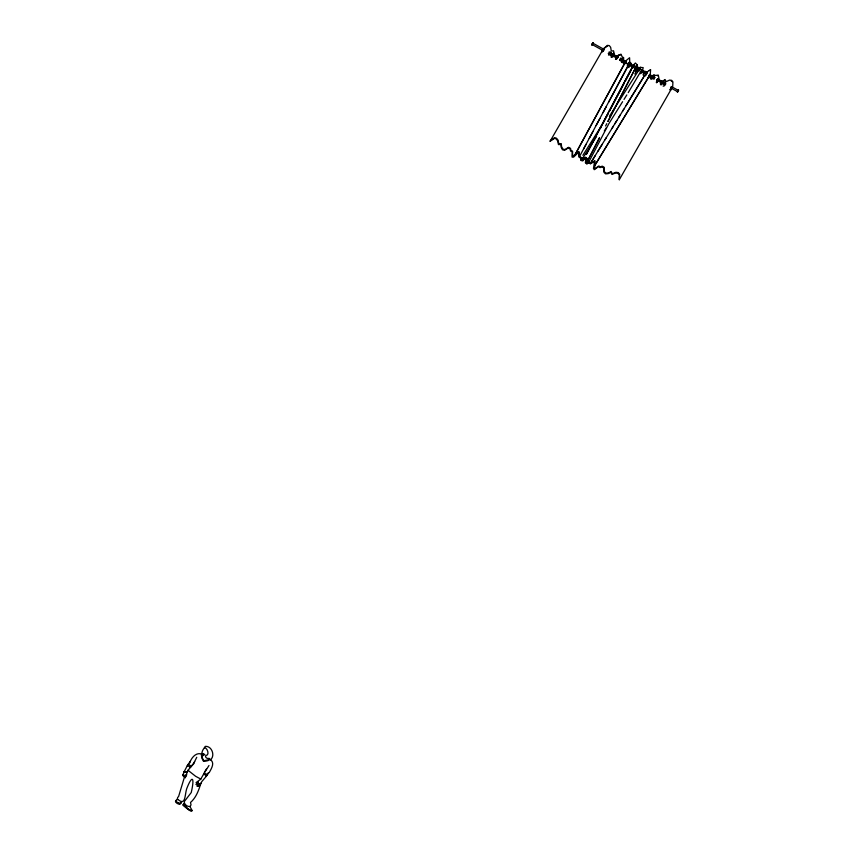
<?xml version="1.0" encoding="UTF-8"?>
<svg xmlns="http://www.w3.org/2000/svg" width="854" height="854" viewBox="0 0 854 854"><rect width="100%" height="100%" fill="white"/><g stroke="black" fill="none" stroke-linecap="round" stroke-linejoin="round"><path stroke-width="1.28" d="M613.802 55.756L613.823 54.656M618.072 56.791L617.549 56.759M204.843 754.53L201.864 753.121C202.366 750.687 202.814 749.908 204.426 747.752L205.195 746.364C212.176 745.713 215.4 756.377 210.308 759.857M184.09 775.069L185.126 777.674M203.615 755.609L203.604 754.253M608.496 55.094L609.115 53.258M665.063 81.867L664.732 80.308L662.384 81.77M183.397 774.461L183.236 776.062L184.688 777.215M209.369 758.608L208.376 759.879L203.7 760.711L202.302 757.786L201.982 754.733M631.213 65.587L631.426 63.431L629.718 62.491L629.611 57.709L623.399 62.79L623.698 57.656L622.182 56.834L620.997 54.176L615.478 56.471M611.485 55.158L611.25 57.229L612.606 55.03M181.817 801.725L181.197 802.386C180.568 806.87 171.505 801.223 177.856 799.419C185.841 806.24 184.645 794.946 186.738 788.626C192.171 774.567 194.893 776.82 191.232 792.565L185.425 800.123C181.229 803.283 190.164 809.528 191.018 804.767L190.485 802.493C196.142 797.647 198.833 790.11 200.903 783.161M629.494 62.555L629.601 61.723M640.447 72.035L628.234 92.659M198.801 785.819L199.932 785.264L201.811 781.591L207.255 775.176L206.839 774.183L204.063 773.318L200.69 779.254L196.068 782.584L196.687 783.054L198.363 782.018L195.94 784.484L199.11 783.502M633.625 65.128L631.597 68.459L633.647 65.043M672.023 87.599C671.778 83.98 668.96 93.791 671.596 88.485M613.3 54.368L613.503 53.119M186.738 772.155L183.941 771.738L186.834 772.486L189.983 767.671M183.076 774.322L183.258 775.795M588.491 162.602L587.541 159.132L585.545 157.211L582.204 160.413L581.104 159.666L581.254 157.467L579.354 156.421L579.023 151.521L572.5 156.431L572.607 151.19L570.92 150.283L570.536 148.35L568.593 147.294L564.91 149.578L562.85 149.044L561.548 146.589L561.291 143.685L558.847 143.867L557.982 139.96L556.434 138.156L554.331 137.825L550.51 140.494L550.125 141.23L554.844 138.241L556.05 138.892L557.598 140.696L558.463 144.604L560.907 144.422L561.163 147.326L562.466 149.781L564.537 150.315L568.22 148.03L570.162 149.087L570.536 151.019L572.223 151.927L572.116 157.168L573.578 157.136L578.638 152.258L578.969 157.157L580.869 158.203L580.731 160.403L582.695 160.936L585.353 158.236L588.491 162.602L608.261 124.823M622.662 62.769L623.377 58.905L622.822 58.168M658.018 79.401L658.028 78.803M637.906 68.149L637.169 64.787L635.397 62.993L632.195 66.27M647.14 72.889L628.597 62.918M622.673 60.132L621.018 58.072L620.41 58.456M671.554 87.343L670.038 89.98L671.468 86.574M184.432 777.151L178.582 796.547L177.717 797.369L177.205 799.291L177.856 799.419M611.25 53.023C610.108 50.386 608.016 56.62 610.375 54.549C611.71 51.859 611.859 53.471 610.375 55.136M189.737 762.932C191.477 757.156 197.37 750.538 203.743 755.267M619.609 60.228L619.951 59.246M659.491 81.077L658.263 75.056L655.466 75.515L653.961 74.672L650.011 77.778L650.631 69.612L646.734 72.184L645.026 71.234L643.414 72.622L642.325 72.152L643.169 67.583L638.333 67.541M612.777 54.581L612.788 53.524L611.816 54.197M179.98 803.465L181.197 802.386M622.929 60.186C623.783 58.2 619.534 57.912 620.282 60.613C622.459 60.41 620.666 64.744 622.534 61.093M204.063 773.318L208.974 765.504M630.679 64.744C626.249 72.921 628.149 59.993 629.056 63.57M201.373 754.541L201.747 757.829L203.444 761.256A15.447 12.137 31.1 0 0 208.696 760.359L209.806 759.366L209.155 758.331C206.988 759.644 203.113 755.598 207.405 754.84C209.123 752.972 206.711 747.357 204.426 747.752M194.637 761.576L193.591 763.946L190.026 767.799L189.15 766.348L187.218 765.814L184.261 771.525M628.854 63.452L627.327 66.1L627.957 63.666M591.811 44.91L593.039 42.7L591.822 44.899M658.071 79.892C658.861 75.814 654.239 87.588 658.092 80.447M656.939 79.966L656.374 82.443L657.9 79.796M641.706 70.861L641.685 69.879M196.751 757.274L194.029 762.782L190.335 767.404M663.078 84.535L663.718 83.158M197.68 785.84L198.139 786.299L200.124 784.442M646.361 72.964C648.154 74.65 640.158 77.49 644.268 72.547M208.579 772.87L207.255 775.176M637.276 68.651C635.152 74.949 634.682 64.285 637.319 67.679M187.218 765.814L190.239 761.32M603.607 50.845L592.057 44.472L592.366 43.885M604.344 49.521L592.793 43.138L592.484 43.725M671.34 86.521L678.268 90.353L677.297 92.125L678.514 89.905L677.969 90.951M633.519 66.174L634.138 64.84M651.026 79.144L651.378 78.472M648.805 76.07C646.595 81.45 652.008 70.295 648.698 76.433M615.851 59.417L617.015 57.464M599.519 137.772L587.979 160.136L599.476 137.846M605.593 125.997L606.799 123.649M608.016 121.289L637.169 64.787M607.941 121.407L635.782 67.434M619.299 179.724L619.694 174.216L618.253 172.593L615.947 172.273L612.329 173.704L611.112 171.494L608.635 172.892L605.934 173.138L604.365 171.654L604.152 167.224L602.219 166.146L600.458 166.882L598.782 165.943L594.63 168.953L594.95 160.616L590.829 163.061L588.929 162.014L587.242 163.349L586.036 162.826L586.762 158.171L584.093 157.52L580.773 158.641L586.025 158.908L585.342 162.698L586.869 164.085L588.555 162.751L590.456 163.797L594.576 161.353L593.466 168.409L594.256 169.69L598.408 166.679L600.074 167.619L601.835 166.882L603.767 167.96L603.981 172.391L605.561 173.874L608.251 173.629L610.727 172.23L611.944 174.44L615.563 173.01L617.88 173.33L619.31 174.953L619.299 179.724L671.671 88.421M634.821 74.052L637.297 69.323M631.736 68.192L586.282 154.51L632.472 66.858M624.306 63.708L624.039 64.285L626.131 60.89L575.052 154.723L625.822 61.008M600.362 128.516L601.6 126.168M602.839 123.819L608.411 113.262M609.649 110.913L623.9 83.905M625.139 81.557L631.33 69.825M189.876 806.582C196.516 816.787 185.467 807.308 182.852 805.183L184.283 803.187M646.958 73.412L646.211 74.64M579.524 156.517L627.743 66.281M626.462 61.798L626.003 62.588M583.549 149.034L586.068 144.337M589.217 138.465L592.996 131.42M596.135 125.549L599.914 118.503M603.063 112.632L606.212 106.761M608.721 102.064L626.975 68.01M641.61 71.928L640.532 73.69L642.368 70.177L641.514 71.448M206.561 768.813L204.48 772.219M633.241 66.431L632.515 67.754M592.559 43.97C590.979 46.97 594.309 40.757 592.687 43.853M665.8 83.82L665.063 85.048M678.033 91.186C676.432 94.239 679.805 87.941 678.172 91.058M677.841 91.186L678.257 90.364M624.765 63.484L624.605 64.338M602.625 50.098C599.519 54.635 605.582 48.55 603.479 48.988M641.653 70.967L642.389 69.686M641.471 71.266L640.19 73.497M550.125 141.23L602.689 50.034M185.745 774.61L185.361 777.716M198.459 783.961L196.922 786.128L199.676 784.047M629.12 63.879L629.878 62.577M646.574 72.099L646.115 73.295M592.1 44.408L592.783 43.159M184.122 771.781L182.937 775.133M632.291 68.117L631.949 68.651M648.496 77.362L594.587 165.804L650.086 74.704M609.35 52.831L610.055 52.009L611.154 53.14M590.658 162.965L644.45 75.803M590.274 163.701L595.163 155.748M597.96 151.201L602.155 144.39M604.952 139.842L606.351 137.579M611.944 128.484L613.343 126.211M614.741 123.947L616.834 120.531M618.936 117.126L620.335 114.852M622.427 111.447L623.826 109.173M625.929 105.768L644.097 76.241M604.301 130.993L606.415 127.609M608.518 124.225L622.598 101.679M624.007 99.427L626.825 94.911M628.181 63.239L628.79 62.459M582.876 155.289L601.835 125.175M583.047 157.712L596.583 136.448M609.404 116.304L640.746 67.06M651.623 78.056L652.2 77.191M617.784 57.496L617.196 58.318M657.164 79.529L657.633 78.931M633.444 66.046L634.052 65.288M616.31 57.666C613.428 62.459 618.904 55.894 617.346 56.652M651.976 77.063C649.563 80.82 651.741 77.415 653.161 79.059C655.744 78.28 653.62 75.28 652.509 76.358M646.04 73.786L645.101 75.878M662.405 82.283L660.879 84.93L661.423 84.621M603.287 49.884C599.786 54.848 605.208 49.094 603.885 49.212M616.225 59.364L616.844 58.702M645.902 75.045L645.293 75.718M661.487 82.059C657.932 86.19 663.238 83.841 662.629 81.61M617.346 56.599L618.723 55.19L620.623 54.912M650.428 78.408L653.139 75.643L654.047 75.707M633.23 67.402L632.622 67.957M646.809 72.409L647.417 71.853M664.113 86.105L663.099 86.094M649.275 70.498L650.257 70.348M207.917 773.19L209.241 772.55C211.493 768.386 215.432 762.537 209.785 759.174M607.834 45.753L603.362 48.881L607.375 45.369L609.297 45.604L610.653 47.301L611.293 51.08L613.567 50.802L614.784 55.98M183.204 804.468L187.592 808.898L190.1 810.446L192.214 810.435M180.205 802.973L181.155 802.781M203.54 774.461L205.291 774.749L206.326 776.435M187.933 764.447L189.364 764.757L191.029 766.54M660.27 81.397L662.768 81.034L665.106 79.571L666.152 81.674L669.536 80.116L671.66 80.34L672.92 81.867L672.717 86.532M635.024 70.348L636.273 69.281L636.411 66.836A2.797 1.836 76.5 0 0 635.6 66.121M179.927 803.678L175.422 801.298M179.714 804.062L178.433 803.144M637.351 71.875L637.436 70.22L639.475 68.79A2.797 1.772 -20 0 1 639.966 68.886M200.818 779.072L195.619 776.286L187.827 770.148M190.613 810.318L187.592 808.514L183.631 804.094M608.966 52.073L618.2 57.175M620.516 58.456L626.292 61.637M649.392 74.405L655.167 77.597M657.484 78.867L665.565 83.329M608.229 53.396L617.474 58.51M619.78 59.78L646.35 74.458M648.666 75.728L654.442 78.92M656.747 80.191L664.839 84.663M670.614 87.855L677.542 91.677M671.276 81.077L672.354 81.685M176.511 801.927L175.785 800.988M657.89 75.792L658.477 76.422M185.137 776.51C186.3 777.78 187.111 773.382 186.674 772.443M636.198 71.202C641.119 71.234 638.333 65.374 636.198 71.202M665.49 83.019C664.327 87.834 662.17 82.187 665.49 83.019M611.453 57.079C614.666 58.318 613.225 49.511 611.453 57.079"/></g></svg>
